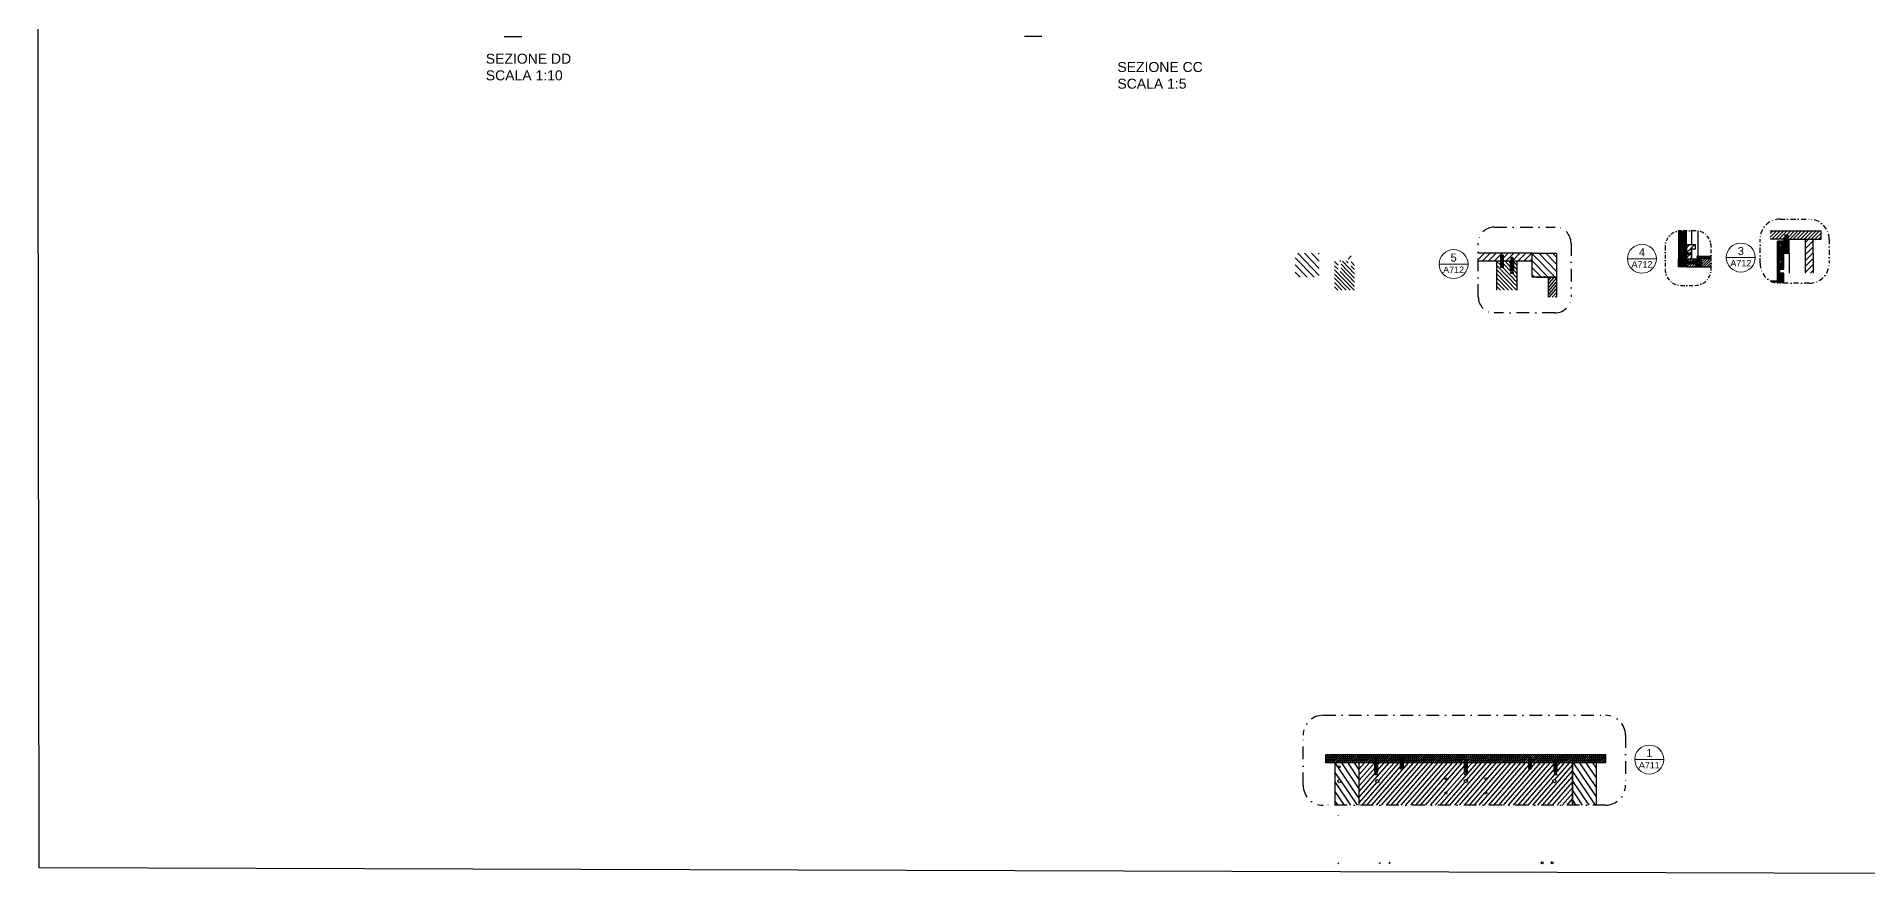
# Model space of a CAD drawing. Header units: millimetres. Extents: x -69 to 1786, y -423 to 409.
# Drawn here: x -68.6 to 388.9, y -423.1 to -213.8 of the extents above; entities that cross this region are included whole.
import ezdxf
from ezdxf.enums import TextEntityAlignment as Align

# ---------------------------------------------------------------- set-up
doc = ezdxf.new("R2010")
doc.units = ezdxf.units.MM
doc.header["$LTSCALE"] = 0.5
doc.linetypes.add('TRATTOPUNTO2', pattern=[12.7, 6.35, -3.175, 0, -3.175])
doc.layers.add('A-ANNO-SYMB', color=202, linetype='Continuous', lineweight=18)
for name, color, linetype in [('ALTRE LINEE', 70, 'Continuous'), ('CONTRONO SEZIONI', 26, 'Continuous'), ('G-ANNO-GEOMETRY', 7, 'Continuous'), ('linee sezionate', 5, 'Continuous'), ('SIMBOLI', 201, 'Continuous'), ('viti', 240, 'Continuous')]:
    doc.layers.add(name, color=color, linetype=linetype)
doc.styles.add('ARIAL', font='arial.ttf')
doc.styles.get("Standard").update_dxf_attribs({"font": 'arial.ttf'})

# ---------------------------------------------------------------- blocks, each defined once
blk = doc.blocks.new('DETAGLI')
at = {"layer": 'A-ANNO-SYMB', "linetype": 'Continuous'}
blk.add_line((486.7, 356.2), (504.8, 356.2), dxfattribs=at)
blk.add_circle((495.7, 356.2), 9.05, dxfattribs=at)
for tag, p in [('SEZIONE', (495.7, 354.7)), ('TAVOLA', (495.7, 362.8))]:
    blk.add_attdef(tag, text='', height=5, dxfattribs=at).set_placement(p, align=Align.TOP_CENTER)

msp = doc.modelspace()

# ---------------------------------------------------------------- hatches: boundary and pattern name
at = {"layer": 'ALTRE LINEE'}
h = msp.add_hatch(dxfattribs=at)
h.set_pattern_fill('ANSI31', color=256, scale=0.09, angle=103)
h.set_pattern_definition([(148, (-141.60276, -315.27913), (-0.15142443, -0.24232974), [])])
edge = h.paths.add_edge_path()
edge.add_line((343.65, -267.86), (343.57, -267.86))
edge.add_line((343.57, -267.86), (343.48, -267.77))
edge.add_line((343.48, -267.77), (343.48, -267.86))
edge.add_line((343.48, -267.86), (343.36, -267.86))
edge.add_line((343.36, -267.86), (343.26, -267.77))
edge.add_line((343.26, -267.77), (343.26, -267.86))
edge.add_line((343.26, -267.86), (343.14, -267.86))
edge.add_line((343.14, -267.86), (343.04, -267.77))
edge.add_line((343.04, -267.77), (343.04, -267.86))
edge.add_line((343.04, -267.86), (342.92, -267.86))
edge.add_line((342.92, -267.86), (342.82, -267.77))
edge.add_line((342.82, -267.77), (342.82, -267.86))
edge.add_line((342.82, -267.86), (342.7, -267.86))
edge.add_line((342.7, -267.86), (342.61, -267.77))
edge.add_line((342.61, -267.77), (342.61, -267.86))
edge.add_line((342.61, -267.86), (342.48, -267.86))
edge.add_line((342.48, -267.86), (342.39, -267.77))
edge.add_line((342.39, -267.77), (342.39, -267.86))
edge.add_line((342.39, -267.86), (342.23, -267.86))
edge.add_line((342.23, -267.86), (342.17, -267.86))
edge.add_arc((342.23, -267.97), 0.131, 116.7443, 136.0153)
edge.add_arc((342.19, -267.92), 0.06, 110.9226, 145.4613, ccw=False)
edge.add_arc((342.23, -267.97), 0.131, 120.3687, 154.2465)
edge.add_line((342.11, -267.92), (342.11, -268.1))
edge.add_arc((342.23, -268.04), 0.131, 205.7535, 223.9847)
edge.add_arc((342.19, -268.1), 0.06, 214.5387, 270)
edge.add_line((342.19, -268.16), (342.27, -268.16))
edge.add_line((342.27, -268.16), (342.34, -268.25))
edge.add_line((342.34, -268.25), (342.34, -268.16))
edge.add_line((342.34, -268.16), (342.47, -268.16))
edge.add_line((342.47, -268.16), (342.56, -268.25))
edge.add_line((342.56, -268.25), (342.56, -268.16))
edge.add_line((342.56, -268.16), (342.69, -268.16))
edge.add_line((342.69, -268.16), (342.78, -268.25))
edge.add_line((342.78, -268.25), (342.78, -268.16))
edge.add_line((342.78, -268.16), (342.9, -268.16))
edge.add_line((342.9, -268.16), (343, -268.25))
edge.add_line((343, -268.25), (343, -268.16))
edge.add_line((343, -268.16), (343.12, -268.16))
edge.add_line((343.12, -268.16), (343.22, -268.25))
edge.add_line((343.22, -268.25), (343.22, -268.16))
edge.add_line((343.22, -268.16), (343.34, -268.16))
edge.add_line((343.34, -268.16), (343.44, -268.25))
edge.add_line((343.44, -268.25), (343.44, -268.16))
edge.add_line((343.44, -268.16), (343.56, -268.16))
edge.add_line((343.56, -268.16), (343.65, -268.25))
edge.add_line((343.65, -268.25), (343.65, -269.93))
edge.add_line((343.65, -269.93), (343.59, -269.93))
edge.add_line((343.59, -269.93), (343.57, -270.01))
edge.add_line((343.57, -270.01), (343.47, -270.01))
edge.add_line((343.47, -270.01), (343.48, -269.98))
edge.add_line((343.48, -269.98), (343.48, -269.93))
edge.add_line((343.48, -269.93), (343.43, -269.93))
edge.add_line((343.43, -269.93), (343.41, -270.01))
edge.add_line((343.41, -270.01), (343.33, -270.01))
edge.add_line((343.33, -270.01), (343.34, -269.98))
edge.add_line((343.34, -269.98), (343.34, -269.93))
edge.add_line((343.34, -269.93), (343.29, -269.93))
edge.add_line((343.29, -269.93), (343.27, -270.01))
edge.add_line((343.27, -270.01), (343.19, -270.01))
edge.add_line((343.19, -270.01), (343.2, -269.98))
edge.add_line((343.2, -269.98), (343.2, -269.93))
edge.add_line((343.2, -269.93), (343.15, -269.93))
edge.add_line((343.15, -269.93), (343.13, -270.01))
edge.add_line((343.13, -270.01), (343.05, -270.01))
edge.add_line((343.05, -270.01), (343.06, -269.98))
edge.add_line((343.06, -269.98), (343.06, -269.93))
edge.add_line((343.06, -269.93), (343.01, -269.93))
edge.add_line((343.01, -269.93), (342.98, -270.01))
edge.add_line((342.98, -270.01), (342.81, -270.01))
edge.add_arc((343, -270.22), 0.285, 133.7004, 226.2996)
edge.add_line((342.81, -270.43), (342.87, -270.43))
edge.add_line((342.87, -270.43), (342.86, -270.46))
edge.add_line((342.86, -270.46), (342.86, -270.51))
edge.add_line((342.86, -270.51), (342.91, -270.51))
edge.add_line((342.91, -270.51), (342.93, -270.43))
edge.add_line((342.93, -270.43), (343.01, -270.43))
edge.add_line((343.01, -270.43), (343, -270.46))
edge.add_line((343, -270.46), (343, -270.51))
edge.add_line((343, -270.51), (343.05, -270.51))
edge.add_line((343.05, -270.51), (343.07, -270.43))
edge.add_line((343.07, -270.43), (343.15, -270.43))
edge.add_line((343.15, -270.43), (343.14, -270.46))
edge.add_line((343.14, -270.46), (343.14, -270.51))
edge.add_line((343.14, -270.51), (343.19, -270.51))
edge.add_line((343.19, -270.51), (343.22, -270.43))
edge.add_line((343.22, -270.43), (343.3, -270.43))
edge.add_line((343.3, -270.43), (343.29, -270.46))
edge.add_line((343.29, -270.46), (343.29, -270.51))
edge.add_line((343.29, -270.51), (343.34, -270.51))
edge.add_line((343.34, -270.51), (343.36, -270.43))
edge.add_line((343.36, -270.43), (343.46, -270.43))
edge.add_line((343.46, -270.43), (343.45, -270.46))
edge.add_line((343.45, -270.46), (343.45, -270.51))
edge.add_line((343.45, -270.51), (343.5, -270.51))
edge.add_line((343.5, -270.51), (343.52, -270.43))
edge.add_line((343.52, -270.43), (343.65, -270.43))
edge.add_line((343.65, -270.43), (343.65, -271.26))
edge.add_line((343.65, -271.26), (341.65, -271.26))
edge.add_line((341.65, -271.26), (341.65, -262.25))
edge.add_line((341.65, -262.25), (343.65, -262.25))
edge.add_line((343.65, -262.25), (343.65, -267.86))
h = msp.add_hatch(dxfattribs=at)
h.set_pattern_fill('ANSI31', color=256, scale=0.2, angle=180)
h.set_pattern_definition([(225, (960.5139, -173.5277), (0.4490128, -0.4490128), [])])
h.paths.add_polyline_path([(369.28, -262.38), (364.59, -262.38), (364.59, -264.38), (367.85, -264.38), (367.98, -264.38), (368.23, -264.38), (368.23, -263.45), (368.35, -263.3), (368.91, -263.3), (369.03, -263.45), (369.03, -264.38), (369.28, -264.38), (377.28, -264.38), (377.28, -262.38)])
h = msp.add_hatch(dxfattribs=at)
h.set_pattern_fill('ANSI31', color=256, scale=0.05, angle=180)
h.set_pattern_definition([(225, (960.51388, -173.5277), (0.1122532, -0.1122532), [])])
h.paths.add_polyline_path([(367.98, -266.88), (367.98, -264.38), (368.23, -264.38), (368.23, -266.17), (368.35, -266.32), (368.91, -266.32), (369.03, -266.17), (369.03, -264.38), (369.28, -264.38), (369.28, -267.88), (368.28, -267.88), (367.98, -267.88), (366.98, -267.88), (366.98, -266.88), (367.83, -266.88)])
h = msp.add_hatch(dxfattribs=at)
h.set_pattern_fill('ANSI31', color=256, scale=0.33)
h.set_pattern_definition([(45, (-65.1182, -235.4569), (-0.7408711, 0.7408711), [])])
h.paths.add_polyline_path([(375.28, -267.88), (375.28, -264.38), (373.28, -264.38), (373.28, -272.85), (375.28, -272.85)])
h = msp.add_hatch(dxfattribs=at)
h.set_pattern_fill('ANSI31', color=256, scale=0.39, angle=269)
h.set_pattern_definition([(314, (-210.3697, -217.236), (0.8907225, 0.8601607), [])])
h.paths.add_polyline_path([(251.89, -267.89), (245.89, -267.89), (245.89, -273.89), (251.89, -273.89)])
h.paths.add_polyline_path([(305.14, -267.89), (305.14, -273.89), (311.14, -273.89), (311.14, -267.89)])
h = msp.add_hatch(dxfattribs=at)
h.set_pattern_fill('ANSI31', color=256, scale=0.23, angle=269)
h.set_pattern_definition([(314, (-210.36974, -217.236), (0.5252979, 0.5072743), [])])
h.paths.add_polyline_path([(299.7, -269.95), (299.81, -269.95), (299.81, -272.1), (299.7, -272.1)])
h.paths.add_polyline_path([(300, -272.1), (299.81, -272.1), (299.81, -269.95), (300, -269.95)])
h.paths.add_polyline_path([(300.1, -272.1), (300, -272.1), (300, -269.95), (300.1, -269.95)])
h.paths.add_polyline_path([(300.3, -272.1), (300.1, -272.1), (300.1, -269.95), (300.3, -269.95)])
h.paths.add_polyline_path([(300.41, -272.1), (300.3, -272.1), (300.3, -269.95), (300.41, -269.95)])
h.paths.add_polyline_path([(300.24, -272.18), (300.24, -272.7), (299.87, -272.7), (299.87, -272.18)])
h.paths.add_polyline_path([(299.76, -272.93), (299.76, -272.7), (300.35, -272.7), (300.35, -272.93)])
h.paths.add_polyline_path([(255.73, -277.1), (260.73, -277.1), (260.73, -269.89), (259.88, -269.89), (259.88, -271.25), (259.76, -271.4), (259.48, -271.4), (259.2, -271.4), (259.08, -271.25), (259.08, -269.89), (257.37, -269.89), (257.37, -269.95), (257.33, -272.1), (257.37, -272.1), (257.37, -272.18), (257.16, -272.18), (257.16, -272.7), (257.28, -272.7), (257.28, -272.93), (256.69, -272.93), (256.69, -272.7), (256.8, -272.7), (256.8, -272.18), (256.59, -272.18), (256.59, -272.1), (256.63, -269.95), (256.59, -269.95), (255.73, -269.94)])
h.paths.add_polyline_path([(296.3, -277.1), (301.3, -277.1), (301.3, -269.89), (300.44, -269.89), (300.44, -269.95), (299.67, -269.95), (299.67, -269.89), (297.95, -269.89), (297.95, -271.25), (297.15, -271.25), (297.15, -269.89), (296.3, -269.89)])
h = msp.add_hatch(dxfattribs=at)
h.set_pattern_fill('ANSI31', color=256, scale=0.33)
h.set_pattern_definition([(45, (-210.3697, -217.236), (-0.7408711, 0.7408711), [])])
edge = h.paths.add_edge_path()
edge.add_line((297.15, -269.89), (297.15, -268.52))
edge.add_line((297.15, -268.52), (297.55, -268.52))
edge.add_line((297.55, -268.52), (297.55, -267.89))
edge.add_line((297.55, -267.89), (291.65, -267.89))
edge.add_line((291.65, -267.89), (291.65, -269.89))
edge.add_line((291.65, -269.89), (256.7, -269.89))
edge.add_line((256.7, -269.89), (256.7, -269.83))
edge.add_line((256.7, -269.83), (256.79, -269.81))
edge.add_line((256.79, -269.81), (256.79, -269.71))
edge.add_line((256.79, -269.71), (256.7, -269.73))
edge.add_line((256.7, -269.73), (256.7, -269.67))
edge.add_line((256.7, -269.67), (256.79, -269.65))
edge.add_line((256.79, -269.65), (256.79, -269.57))
edge.add_line((256.79, -269.57), (256.7, -269.59))
edge.add_line((256.7, -269.59), (256.7, -269.53))
edge.add_line((256.7, -269.53), (256.79, -269.5))
edge.add_line((256.79, -269.5), (256.79, -269.43))
edge.add_line((256.79, -269.43), (256.7, -269.45))
edge.add_line((256.7, -269.45), (256.7, -269.39))
edge.add_line((256.7, -269.39), (256.79, -269.36))
edge.add_line((256.79, -269.36), (256.79, -269.29))
edge.add_line((256.79, -269.29), (256.7, -269.31))
edge.add_line((256.7, -269.31), (256.7, -269.25))
edge.add_line((256.7, -269.25), (256.79, -269.22))
edge.add_line((256.79, -269.22), (256.79, -269.05))
edge.add_arc((256.99, -269.24), 0.285, 43.7004, 136.2996, ccw=False)
edge.add_line((257.2, -269.05), (257.2, -269.11))
edge.add_line((257.2, -269.11), (257.28, -269.09))
edge.add_line((257.28, -269.09), (257.28, -269.15))
edge.add_line((257.28, -269.15), (257.2, -269.17))
edge.add_line((257.2, -269.17), (257.2, -269.25))
edge.add_line((257.2, -269.25), (257.28, -269.23))
edge.add_line((257.28, -269.23), (257.28, -269.29))
edge.add_line((257.28, -269.29), (257.2, -269.31))
edge.add_line((257.2, -269.31), (257.2, -269.39))
edge.add_line((257.2, -269.39), (257.28, -269.37))
edge.add_line((257.28, -269.37), (257.28, -269.43))
edge.add_line((257.28, -269.43), (257.2, -269.45))
edge.add_line((257.2, -269.45), (257.2, -269.53))
edge.add_line((257.2, -269.53), (257.28, -269.51))
edge.add_line((257.28, -269.51), (257.28, -269.57))
edge.add_line((257.28, -269.57), (257.2, -269.6))
edge.add_line((257.2, -269.6), (257.2, -269.69))
edge.add_line((257.2, -269.69), (257.28, -269.67))
edge.add_line((257.28, -269.67), (257.28, -269.74))
edge.add_line((257.28, -269.74), (257.2, -269.76))
edge.add_line((257.2, -269.76), (257.2, -269.89))
edge.add_line((257.2, -269.89), (259.08, -269.89))
edge.add_line((259.08, -269.89), (259.08, -268.52))
edge.add_line((259.08, -268.52), (259.2, -268.37))
edge.add_line((259.2, -268.37), (259.76, -268.37))
edge.add_line((259.76, -268.37), (259.88, -268.52))
edge.add_line((259.88, -268.52), (259.88, -269.89))
edge.add_line((259.88, -269.89), (297.15, -269.89))
h.paths.add_polyline_path([(299.83, -269.89), (299.83, -269.76), (300.05, -269.82), (300.05, -267.89), (297.55, -267.89), (297.55, -268.52), (297.95, -268.52), (297.95, -269.89)])
h.paths.add_polyline_path([(300.05, -269.59), (300.33, -269.67), (300.33, -269.72), (300.28, -269.72), (300.25, -269.71), (300.25, -269.89), (305.14, -269.89), (305.14, -267.89), (300.05, -267.89)])
h = msp.add_hatch(dxfattribs=at)
h.set_pattern_fill('ANSI31', color=256, scale=0.28)
h.set_pattern_definition([(45, (-5.9936, -249.0562), (-0.628618, 0.628618), [])])
h.paths.add_polyline_path([(344.31, -268.16), (344.43, -268.16), (344.53, -268.25), (344.53, -268.16), (344.65, -268.16), (344.75, -268.25), (344.75, -268.16), (344.84, -268.16, 0.119668), (344.95, -268.33), (344.95, -269.26), (343.65, -269.26), (343.65, -268.25), (343.65, -268.25), (343.65, -268.16), (343.78, -268.16), (343.87, -268.25), (343.87, -268.16), (344, -268.16), (344.09, -268.25), (344.09, -268.16), (344.21, -268.16), (344.31, -268.25)])
h.paths.add_polyline_path([(343.65, -265.76), (345.95, -265.76), (345.95, -266.76), (344.95, -266.76), (344.95, -267.69, 0.119668), (344.84, -267.86), (344.67, -267.86), (344.57, -267.77), (344.57, -267.86), (344.45, -267.86), (344.35, -267.77), (344.35, -267.86), (344.23, -267.86), (344.13, -267.77), (344.13, -267.86), (344.01, -267.86), (343.92, -267.77), (343.92, -267.86), (343.79, -267.86), (343.65, -267.73)])
h = msp.add_hatch(dxfattribs=at)
h.set_pattern_fill('ANSI31', color=256, scale=0.14)
h.set_pattern_definition([(45, (-141.60276, -315.27913), (-0.31430896, 0.31430896), [])])
h.paths.add_polyline_path([(345.98, -271.14), (345.98, -271.26), (343.65, -271.26), (343.65, -270.6), (343.71, -270.6), (343.71, -270.56), (345.86, -270.56), (345.86, -270.6), (345.94, -270.6), (345.94, -270.39), (345.98, -270.39), (345.98, -270.66)], flags=17)
h.paths.add_polyline_path([(346.22, -271.14), (345.98, -271.14), (345.98, -270.66), (346.22, -270.66)], flags=17)
h.paths.add_polyline_path([(346.53, -271.06), (346.28, -271.06), (346.28, -270.66), (346.53, -270.66)], flags=17)
h.paths.add_polyline_path([(347.29, -271.06), (347.06, -271.06), (347.06, -270.66), (347.29, -270.66)], flags=17)
h.paths.add_polyline_path([(349.81, -269.26), (349.81, -271.26), (347.5, -271.26), (347.5, -271.14), (347.37, -271.14), (347.37, -270.75), (347.5, -270.75), (347.5, -270.6), (346.06, -270.6), (346.06, -270.39), (346.46, -270.39), (346.46, -270.5), (346.69, -270.5), (346.69, -270.28), (347.5, -270.28), (347.5, -270.21), (346.69, -270.21), (346.69, -269.91), (346.46, -269.91), (346.46, -270.03), (346.06, -270.03), (346.06, -269.84), (347.5, -269.84), (347.5, -269.72), (345.98, -269.72), (345.98, -270.03), (345.94, -270.03), (345.94, -269.82), (345.86, -269.82), (345.86, -269.86), (343.71, -269.86), (343.71, -269.82), (343.65, -269.82), (343.65, -269.26), (344.95, -269.26)])
h = msp.add_hatch(dxfattribs=at)
h.set_pattern_fill('ANSI31', color=256, scale=0.18, angle=185)
h.set_pattern_definition([(230, (-210.36974, -217.236), (0.4377944, -0.3673531), [])])
h.paths.add_polyline_path([(309.14, -273.89), (311.14, -273.89), (311.14, -278.89), (309.14, -278.89)])
h = msp.add_hatch(dxfattribs=at)
h.set_pattern_fill('ANSI31', color=256, scale=0.12, angle=184)
h.set_pattern_definition([(229, (-27.58225, -182.3809), (0.28754435, -0.2499585), [])])
h.paths.add_polyline_path([(288.31, -394.33), (288.31, -394.39), (288.23, -394.37), (288.23, -394.43), (288.31, -394.46), (288.31, -394.53), (288.23, -394.51), (288.23, -394.58), (288.31, -394.6), (288.31, -394.68), (288.23, -394.65), (288.23, -394.72), (288.31, -394.74), (288.31, -394.82), (288.23, -394.8), (288.23, -394.86), (288.31, -394.88), (288.31, -394.98), (288.23, -394.96), (288.23, -395.02), (288.31, -395.04), (288.31, -395.18), (288.15, -395.18), (272.92, -395.18), (272.92, -393.82), (272.8, -393.67), (272.24, -393.67), (272.12, -393.82), (272.12, -395.18), (266.39, -395.18), (266.39, -395.12), (266.31, -395.09), (266.31, -395), (266.39, -395.02), (266.39, -394.96), (266.31, -394.93), (266.31, -394.85), (266.39, -394.88), (266.39, -394.81), (266.31, -394.79), (266.31, -394.71), (266.39, -394.73), (266.39, -394.67), (266.31, -394.65), (266.31, -394.57), (266.39, -394.59), (266.39, -394.53), (266.31, -394.51), (266.31, -394.33, 0.427564), (265.89, -394.33), (265.89, -394.39), (265.81, -394.37), (265.81, -394.43), (265.89, -394.46), (265.89, -394.53), (265.81, -394.51), (265.81, -394.58), (265.89, -394.6), (265.89, -394.68), (265.81, -394.65), (265.81, -394.72), (265.89, -394.74), (265.89, -394.82), (265.81, -394.8), (265.81, -394.86), (265.89, -394.88), (265.89, -394.98), (265.81, -394.96), (265.81, -395.02), (265.89, -395.04), (265.89, -395.18), (265.73, -395.18), (253.53, -395.18), (253.53, -393.12), (323.53, -393.12), (323.53, -395.18), (311.23, -395.18), (311.23, -395.12), (311.15, -395.09), (311.15, -395), (311.23, -395.02), (311.23, -394.96), (311.15, -394.93), (311.15, -394.85), (311.23, -394.88), (311.23, -394.81), (311.15, -394.79), (311.15, -394.71), (311.23, -394.73), (311.23, -394.67), (311.15, -394.65), (311.15, -394.57), (311.23, -394.59), (311.23, -394.53), (311.15, -394.51), (311.15, -394.33, 0.427564), (310.73, -394.33), (310.73, -394.39), (310.65, -394.37), (310.65, -394.43), (310.73, -394.46), (310.73, -394.53), (310.65, -394.51), (310.65, -394.58), (310.73, -394.6), (310.73, -394.68), (310.65, -394.65), (310.65, -394.72), (310.73, -394.74), (310.73, -394.82), (310.65, -394.8), (310.65, -394.86), (310.73, -394.88), (310.73, -394.98), (310.65, -394.96), (310.65, -395.02), (310.73, -395.04), (310.73, -395.18), (310.57, -395.18), (304.95, -395.18), (304.95, -393.82), (304.83, -393.67), (304.26, -393.67), (304.15, -393.82), (304.15, -395.18), (288.81, -395.18), (288.81, -395.12), (288.73, -395.09), (288.73, -395), (288.81, -395.02), (288.81, -394.96), (288.73, -394.93), (288.73, -394.85), (288.81, -394.88), (288.81, -394.81), (288.73, -394.79), (288.73, -394.71), (288.81, -394.73), (288.81, -394.67), (288.73, -394.65), (288.73, -394.57), (288.81, -394.59), (288.81, -394.53), (288.73, -394.51), (288.73, -394.33, 0.427564)])
h = msp.add_hatch(dxfattribs=at)
h.set_pattern_fill('ANSI31', color=256, scale=0.42, angle=79)
h.set_pattern_definition([(124, (-27.5823, -182.3809), (-1.1055216, -0.7456837), [])])
h.paths.add_polyline_path([(257.3, -416.58, 1), (256.5, -416.58, 1)], flags=16)
h.paths.add_polyline_path([(256.66, -420.18, 1), (257.14, -420.18, 1)], flags=16)
h.paths.add_polyline_path([(257.14, -408.18, 1), (256.66, -408.18, 1)], flags=16)
h.paths.add_polyline_path([(257.3, -399.77, 1), (256.5, -399.77, 1)], flags=16)
h.paths.add_polyline_path([(257.14, -396.18, 1), (256.66, -396.18, 1)], flags=16)
h.paths.add_polyline_path([(315.16, -405.76), (321.16, -405.76), (321.16, -395.18), (315.16, -395.18)])
h.paths.add_polyline_path([(255.9, -405.76), (261.9, -405.76), (261.9, -395.18), (255.9, -395.18)])
h = msp.add_hatch(dxfattribs=at)
h.set_pattern_fill('ANSI31', color=256, scale=0.29, angle=184)
h.set_pattern_definition([(229, (-27.58225, -182.3809), (0.6948988, -0.6040664), [])])
h.paths.add_polyline_path([(283.77, -402.72, 1), (283.29, -402.72, 1)], flags=16)
h.paths.add_polyline_path([(283.77, -399.21, 1), (283.29, -399.21, 1)], flags=16)
h.paths.add_polyline_path([(288.93, -399.77, 1), (288.13, -399.77, 1)], flags=16)
h.paths.add_polyline_path([(293.77, -402.72, 1), (293.29, -402.72, 1)], flags=16)
h.paths.add_polyline_path([(293.77, -399.21, 1), (293.29, -399.21, 1)], flags=16)
h.paths.add_polyline_path([(269.25, -420.18, 1), (269.74, -420.18, 1)], flags=16)
h.paths.add_polyline_path([(266.83, -399.77, 1), (266.03, -399.77, 1)], flags=16)
h.paths.add_polyline_path([(266.75, -420.18, 1), (267.24, -420.18, 1)], flags=16)
h.paths.add_polyline_path([(307.33, -420.18, 1), (307.81, -420.18, 1)], flags=16)
h.paths.add_polyline_path([(311.04, -399.77, 1), (310.24, -399.77, 1)], flags=16)
h.paths.add_polyline_path([(309.83, -420.18, 1), (310.31, -420.18, 1)], flags=16)
h.paths.add_polyline_path([(261.9, -405.76), (315.16, -405.76), (315.16, -395.22), (311.34, -395.23), (311.3, -395.23), (311.3, -397.38), (311.34, -397.38), (311.34, -397.47), (311.13, -397.47), (311.13, -397.99), (311.25, -397.99), (311.25, -398.21), (310.66, -398.21), (310.66, -397.99), (310.77, -397.99), (310.77, -397.47), (310.57, -397.47), (310.57, -397.38), (310.6, -397.38), (310.6, -395.23), (310.57, -395.23), (310.57, -395.18), (304.95, -395.18), (304.95, -396.55), (304.83, -396.7), (304.26, -396.7), (304.15, -396.55), (304.15, -395.21), (288.92, -395.23), (288.88, -395.23), (288.88, -397.38), (288.92, -397.38), (288.92, -397.47), (288.71, -397.47), (288.71, -397.99), (288.83, -397.99), (288.83, -398.21), (288.24, -398.21), (288.24, -397.99), (288.35, -397.99), (288.35, -397.47), (288.15, -397.47), (288.15, -397.38), (288.18, -397.38), (288.18, -395.23), (288.15, -395.23), (288.15, -395.18), (272.92, -395.18), (272.92, -396.55), (272.8, -396.7), (272.24, -396.7), (272.12, -396.55), (272.12, -395.23), (266.5, -395.23), (266.46, -395.23), (266.46, -397.38), (266.5, -397.38), (266.5, -397.47), (266.29, -397.47), (266.29, -397.99), (266.41, -397.99), (266.41, -398.21), (265.82, -398.21), (265.82, -397.99), (265.93, -397.99), (265.93, -397.47), (265.73, -397.47), (265.73, -397.38), (265.76, -397.38), (265.76, -395.23), (265.73, -395.23), (265.73, -395.18), (261.9, -395.18)])

# ---------------------------------------------------------------- linework, layer by layer
for p, q in [((48.2, -213.76), (52.6, -213.76)), ((182.6, -213.76), (178.2, -213.76)), ((346.56, -268.71), (346.56, -262.32)), ((366.37, -274.83), (366.37, -264.88)), ((349.81, -268.71), (346.26, -268.71)), ((346.26, -268.71), (346.26, -268.96)), ((346.26, -268.96), (349.81, -268.96)), ((346.56, -268.96), (346.56, -269.26)), ((367.28, -266.88), (367.83, -266.88)), ((367.28, -267.88), (367.98, -267.88)), ((367.77, -266.88), (367.81, -266.88)), ((367.83, -266.88), (367.98, -266.88)), ((306.11, -273.89), (311.14, -273.89)), ((366.37, -274.83), (364.73, -274.83)), ((366.37, -275.08), (365.28, -275.08)), ((366.37, -274.83), (366.62, -274.83)), ((366.62, -275.08), (366.37, -275.08)), ((366.62, -274.83), (366.62, -275.08))]:
    msp.add_line(p, q, dxfattribs=at)
at = {"layer": 'ALTRE LINEE', "linetype": 'Continuous', "lineweight": -3}
for p, q in [((366.37, -264.9), (366.4, -264.88)), ((366.37, -265.28), (366.77, -264.88)), ((366.37, -265.65), (367.14, -264.88)), ((366.37, -266.02), (367.52, -264.88)), ((367.19, -265.58), (367.89, -264.88)), ((367.43, -265.71), (367.98, -265.16)), ((366.37, -267.14), (367.98, -265.53)), ((366.37, -266.39), (366.88, -265.89)), ((366.37, -266.77), (367.01, -266.13)), ((366.37, -267.51), (366.98, -266.9)), ((366.37, -267.88), (366.98, -267.27)), ((366.37, -268.26), (366.98, -267.65)), ((366.37, -268.63), (367.13, -267.88)), ((366.37, -269), (367.5, -267.88)), ((366.37, -269.37), (367.87, -267.88)), ((366.37, -269.75), (367.98, -268.14)), ((366.37, -270.12), (367.98, -268.51)), ((366.37, -271.24), (367.98, -269.63)), ((367.01, -266.88), (367.98, -265.9)), ((367.26, -269.6), (367.98, -268.88)), ((367.38, -266.88), (367.98, -266.27)), ((367.45, -269.79), (367.98, -269.26)), ((367.75, -266.88), (367.98, -266.65)), ((366.37, -270.49), (366.9, -269.96)), ((366.37, -271.61), (367.98, -270)), ((366.37, -270.87), (367.09, -270.15)), ((366.37, -271.98), (367.98, -270.37)), ((366.37, -272.36), (367.98, -270.75)), ((366.37, -272.73), (366.98, -272.12)), ((366.37, -273.1), (366.98, -272.49)), ((366.37, -273.47), (366.98, -272.87)), ((366.37, -273.85), (367.34, -272.88)), ((366.37, -274.22), (367.72, -272.88)), ((366.37, -274.59), (367.98, -272.98)), ((366.37, -275.34), (367.98, -273.73)), ((366.51, -274.83), (367.98, -273.36)), ((366.71, -275.38), (367.98, -274.1)), ((367.08, -275.38), (367.98, -274.47)), ((367.23, -271.88), (367.98, -271.12)), ((367.6, -271.88), (367.98, -271.49)), ((367.97, -271.88), (367.98, -271.87)), ((367.45, -275.38), (367.98, -274.85)), ((367.82, -275.38), (367.98, -275.22))]:
    msp.add_line(p, q, dxfattribs=at)
at = {"layer": 'ALTRE LINEE'}
msp.add_lwpolyline([(344.95, -262.25), (344.95, -265.76)], dxfattribs=at)
for centre in [(307.57, -420.18), (310.07, -420.18)]:
    msp.add_circle(centre, 0.24, dxfattribs=at)
at = {"layer": 'CONTRONO SEZIONI', "linetype": 'TRATTOPUNTO2', "ltscale": 0.4}
for points in [[(367.04, -259.37), (374.33, -259.37)], [(362.04, -270.39), (362.04, -264.37)], [(379.33, -264.37), (379.33, -270.39)], [(374.33, -275.39), (367.04, -275.39)]]:
    msp.add_lwpolyline(points, dxfattribs=at)
at = {"layer": 'CONTRONO SEZIONI', "linetype": 'TRATTOPUNTO2', "lineweight": -3}
for points in [[(291.63, -278.79), (291.63, -265.34)], [(295.63, -261.34), (310.81, -261.34)], [(314.81, -265.34), (314.81, -278.79)], [(310.81, -282.79), (295.63, -282.79)], [(252.86, -383.3), (323.41, -383.3)], [(247.86, -400.76), (247.86, -388.3)], [(328.41, -388.3), (328.41, -400.76)], [(323.41, -405.76), (252.86, -405.76)]]:
    msp.add_lwpolyline(points, dxfattribs=at)
at = {"layer": 'CONTRONO SEZIONI', "linetype": 'TRATTOPUNTO2', "ltscale": 0.3}
for points in [[(345.81, -262.25), (342.33, -262.25)], [(338.33, -266.25), (338.33, -271.9)], [(349.81, -271.9), (349.81, -266.25)], [(342.33, -275.9), (345.81, -275.9)]]:
    msp.add_lwpolyline(points, dxfattribs=at)
at = {"layer": 'CONTRONO SEZIONI', "linetype": 'TRATTOPUNTO2', "ltscale": 0.4}
for centre, start, end in [((367.04, -264.37), 90, 180), ((374.33, -264.37), 0, 90), ((367.04, -270.39), 180, 270), ((374.33, -270.39), 270, 0)]:
    msp.add_arc(centre, 5, start, end, dxfattribs=at)
at = {"layer": 'CONTRONO SEZIONI', "linetype": 'TRATTOPUNTO2', "lineweight": -3}
for centre, radius, start, end in [((295.63, -265.34), 4, 90, 180), ((310.81, -265.34), 4, 0, 90), ((295.63, -278.79), 4, 180, 270), ((310.81, -278.79), 4, 270, 0), ((252.86, -388.3), 5, 90, 180), ((323.41, -388.3), 5, 0, 90), ((252.86, -400.76), 5, 180, 270), ((323.41, -400.76), 5, 270, 0)]:
    msp.add_arc(centre, radius, start, end, dxfattribs=at)
at = {"layer": 'CONTRONO SEZIONI', "linetype": 'TRATTOPUNTO2', "ltscale": 0.3}
for centre, start, end in [((342.33, -266.25), 88.3001, 180), ((345.81, -266.25), 0, 90), ((342.33, -271.9), 180, 270), ((345.81, -271.9), 270, 0)]:
    msp.add_arc(centre, 4, start, end, dxfattribs=at)
at = {"layer": 'G-ANNO-GEOMETRY'}
msp.add_line((344.95, -266.76), (344.95, -269.26), dxfattribs=at)
msp.add_lwpolyline([(-68.62, 69.61), (473.33, 68), (473.96, -423.05), (-67.99, -421.44)], close=True, dxfattribs=at)
at = {"layer": 'linee sezionate'}
for p, q in [((341.65, -262.31), (341.65, -269.26)), ((343.65, -265.76), (343.65, -262.25)), ((369.28, -262.38), (364.59, -262.38)), ((367.85, -264.38), (364.59, -264.38)), ((367.98, -264.88), (366.37, -264.88)), ((366.37, -264.88), (366.37, -274.83)), ((367.98, -264.38), (367.85, -264.38)), ((367.98, -264.38), (367.98, -266.88)), ((369.03, -264.38), (367.98, -264.38)), ((367.98, -266.88), (367.98, -264.88)), ((369.28, -264.38), (369.03, -264.38)), ((376.62, -262.38), (369.28, -262.38)), ((369.28, -267.88), (369.28, -264.38)), ((369.28, -264.38), (376.62, -264.38)), ((373.28, -264.38), (373.28, -272.85)), ((375.28, -267.88), (375.28, -264.38)), ((375.28, -264.38), (377.28, -264.38)), ((377.28, -262.38), (376.62, -262.38)), ((377.28, -264.38), (377.28, -262.38)), ((305.14, -267.89), (291.63, -267.89)), ((297.15, -269.89), (291.63, -269.89)), ((296.3, -277.1), (296.3, -269.89)), ((305.14, -269.89), (297.15, -269.89)), ((301.3, -269.89), (301.3, -277.1)), ((341.65, -271.26), (341.65, -269.26)), ((343.65, -265.76), (343.65, -267.86)), ((345.95, -265.76), (343.65, -265.76)), ((343.65, -267.86), (343.65, -271.26)), ((343.65, -269.26), (344.95, -269.26)), ((344.95, -269.26), (344.95, -266.76)), ((344.95, -266.76), (345.95, -266.76)), ((344.95, -269.26), (346.56, -269.26)), ((345.95, -266.76), (345.95, -265.76)), ((349.81, -269.26), (346.56, -269.26)), ((366.98, -267.88), (366.98, -266.88)), ((366.98, -266.88), (367.98, -266.88)), ((367.98, -267.88), (366.98, -267.88)), ((367.98, -267.88), (368.28, -267.88)), ((367.98, -271.88), (367.98, -267.88)), ((368.28, -267.88), (369.28, -267.88)), ((369.28, -267.88), (369.28, -272.85)), ((375.28, -267.88), (375.28, -272.85)), ((309.14, -278.89), (309.14, -273.89)), ((311.14, -273.89), (311.14, -278.89)), ((343.65, -271.26), (341.65, -271.26)), ((343.65, -271.26), (349.81, -271.26)), ((366.98, -272.88), (366.98, -271.88)), ((366.98, -271.88), (367.98, -271.88)), ((367.98, -272.88), (366.98, -272.88)), ((367.98, -275.38), (367.98, -272.88)), ((366.37, -275.08), (366.37, -275.38)), ((253.53, -393.12), (323.53, -393.12)), ((253.53, -395.18), (253.53, -393.12)), ((323.53, -395.18), (323.53, -393.12)), ((272.12, -395.18), (253.53, -395.18)), ((255.9, -405.76), (255.9, -395.17)), ((261.9, -405.76), (261.9, -395.18)), ((304.15, -395.18), (272.92, -395.18)), ((323.53, -395.18), (304.95, -395.18)), ((315.16, -395.18), (315.16, -405.76)), ((315.16, -405.76), (315.16, -395.18)), ((321.16, -405.76), (321.16, -395.17))]:
    msp.add_line(p, q, dxfattribs=at)
msp.add_lwpolyline([(305.14, -273.89), (305.14, -267.89), (311.14, -267.89), (311.14, -273.89), (305.14, -273.89)], dxfattribs=at)
at = {"layer": 'viti'}
for p, q in [((368.23, -263.45), (368.35, -263.3)), ((369.03, -263.45), (368.23, -263.45)), ((368.23, -263.45), (368.23, -266.17)), ((368.35, -263.3), (368.91, -263.3)), ((368.35, -266.07), (368.35, -263.54)), ((368.49, -266.07), (368.49, -263.54)), ((368.63, -266.07), (368.63, -263.54)), ((368.77, -266.07), (368.77, -263.54)), ((368.91, -263.3), (369.03, -263.45)), ((368.91, -266.07), (368.91, -263.53)), ((369.03, -266.17), (369.03, -263.45)), ((297.27, -268.37), (297.15, -268.52)), ((297.15, -268.52), (297.95, -268.52)), ((297.15, -268.52), (297.15, -271.25)), ((297.84, -268.37), (297.27, -268.37)), ((297.27, -268.63), (297.27, -271.17)), ((297.41, -268.63), (297.41, -271.16)), ((297.55, -268.63), (297.55, -271.16)), ((297.7, -268.63), (297.7, -271.16)), ((297.95, -268.52), (297.84, -268.37)), ((297.84, -268.63), (297.84, -271.16)), ((297.95, -271.25), (297.95, -268.52)), ((299.75, -269.1), (299.75, -269.15)), ((299.75, -269.1), (299.8, -269.1)), ((299.75, -269.15), (300.28, -269.3)), ((299.75, -269.24), (299.75, -269.29)), ((299.75, -269.24), (299.8, -269.24)), ((299.75, -269.29), (300.28, -269.44)), ((299.75, -269.38), (299.75, -269.43)), ((299.75, -269.38), (299.8, -269.38)), ((299.75, -269.43), (300.28, -269.58)), ((299.75, -269.52), (299.75, -269.57)), ((299.75, -269.52), (299.8, -269.52)), ((299.75, -269.57), (300.28, -269.72)), ((299.75, -269.69), (299.75, -269.74)), ((299.75, -269.69), (299.8, -269.69)), ((299.75, -269.74), (300.28, -269.88)), ((300.33, -269.25), (299.8, -269.1)), ((300.33, -269.39), (299.8, -269.24)), ((300.33, -269.53), (299.8, -269.38)), ((300.33, -269.67), (299.8, -269.52)), ((300.33, -269.83), (299.8, -269.69)), ((299.83, -269.11), (299.83, -269.05)), ((299.83, -269.25), (299.83, -269.17)), ((299.83, -269.39), (299.83, -269.31)), ((299.83, -269.53), (299.83, -269.45)), ((299.83, -269.69), (299.83, -269.6)), ((299.83, -269.89), (299.83, -269.76)), ((300.25, -269.05), (300.25, -269.22)), ((300.25, -269.29), (300.25, -269.36)), ((300.25, -269.43), (300.25, -269.5)), ((300.25, -269.57), (300.25, -269.65)), ((300.25, -269.71), (300.25, -269.81)), ((300.25, -269.87), (300.25, -269.89)), ((300.28, -269.3), (300.33, -269.3)), ((300.28, -269.44), (300.33, -269.44)), ((300.28, -269.58), (300.33, -269.58)), ((300.28, -269.72), (300.33, -269.72)), ((300.28, -269.88), (300.33, -269.88)), ((300.33, -269.3), (300.33, -269.25)), ((300.33, -269.44), (300.33, -269.39)), ((300.33, -269.58), (300.33, -269.53)), ((300.33, -269.72), (300.33, -269.67)), ((300.33, -269.88), (300.33, -269.83)), ((342.11, -268.1), (342.11, -267.92)), ((342.19, -267.86), (342.23, -267.86)), ((342.23, -268.16), (342.19, -268.16)), ((342.39, -267.86), (342.23, -267.86)), ((342.34, -268.16), (342.23, -268.16)), ((342.47, -268.16), (342.34, -268.16)), ((344.45, -267.86), (342.39, -267.86)), ((342.69, -268.16), (342.56, -268.16)), ((342.9, -268.16), (342.78, -268.16)), ((343.12, -268.16), (343, -268.16)), ((343.34, -268.16), (343.22, -268.16)), ((343.56, -268.16), (343.44, -268.16)), ((343.78, -268.16), (343.65, -268.16)), ((344, -268.16), (343.87, -268.16)), ((344.21, -268.16), (344.09, -268.16)), ((344.43, -268.16), (344.31, -268.16)), ((344.57, -267.86), (344.45, -267.86)), ((344.65, -268.16), (344.53, -268.16)), ((344.84, -267.86), (344.67, -267.86)), ((344.84, -268.16), (344.75, -268.16)), ((345.94, -269.82), (345.86, -269.82)), ((345.86, -269.82), (345.86, -270.6)), ((345.94, -270.6), (345.94, -269.82)), ((347.5, -269.72), (345.98, -269.72)), ((345.98, -269.72), (345.98, -270.07)), ((346.06, -270.21), (346.06, -269.84)), ((346.06, -269.84), (347.5, -269.84)), ((347.5, -269.84), (347.5, -269.72)), ((368.23, -266.17), (368.35, -266.32)), ((369.03, -266.17), (368.23, -266.17)), ((368.35, -266.32), (368.91, -266.32)), ((368.91, -266.32), (369.03, -266.17)), ((297.15, -271.25), (297.95, -271.25)), ((297.27, -271.4), (297.15, -271.25)), ((297.84, -271.4), (297.27, -271.4)), ((297.55, -271.4), (297.3, -271.4)), ((297.95, -271.25), (297.84, -271.4)), ((300.44, -272.1), (299.67, -272.1)), ((299.67, -272.1), (299.67, -272.18)), ((299.67, -272.18), (300.44, -272.18)), ((300.44, -272.18), (300.44, -272.1)), ((342.81, -270.01), (343.65, -270.01)), ((343.65, -270.43), (342.81, -270.43)), ((343.01, -269.93), (342.86, -270.46)), ((342.86, -270.51), (342.86, -270.46)), ((342.86, -270.51), (342.91, -270.51)), ((342.91, -270.51), (343.06, -269.98)), ((343.15, -269.93), (343, -270.46)), ((343, -270.51), (343, -270.46)), ((343, -270.51), (343.05, -270.51)), ((343.06, -269.93), (343.01, -269.93)), ((343.05, -270.51), (343.2, -269.98)), ((343.06, -269.98), (343.06, -269.93)), ((343.29, -269.93), (343.14, -270.46)), ((343.14, -270.51), (343.14, -270.46)), ((343.14, -270.51), (343.19, -270.51)), ((343.2, -269.93), (343.15, -269.93)), ((343.19, -270.51), (343.34, -269.98)), ((343.2, -269.98), (343.2, -269.93)), ((343.43, -269.93), (343.29, -270.46)), ((343.34, -269.93), (343.29, -269.93)), ((343.29, -270.51), (343.29, -270.46)), ((343.29, -270.51), (343.34, -270.51)), ((343.34, -269.98), (343.34, -269.93)), ((343.34, -270.51), (343.48, -269.98)), ((343.48, -269.93), (343.43, -269.93)), ((343.59, -269.93), (343.45, -270.46)), ((343.45, -270.51), (343.45, -270.46)), ((343.45, -270.51), (343.5, -270.51)), ((343.48, -269.98), (343.48, -269.93)), ((343.5, -270.51), (343.64, -269.98)), ((343.64, -269.93), (343.59, -269.93)), ((343.64, -269.98), (343.64, -269.93)), ((345.86, -270.6), (345.94, -270.6)), ((345.98, -270.07), (345.98, -270.66)), ((345.98, -270.66), (346.22, -270.66)), ((345.98, -271.26), (345.98, -271.14)), ((345.98, -271.14), (347.5, -271.14)), ((346.06, -270.21), (347.5, -270.21)), ((346.06, -270.6), (346.06, -270.28)), ((346.06, -270.28), (347.5, -270.28)), ((347.5, -270.6), (346.06, -270.6)), ((346.22, -270.66), (346.22, -271.14)), ((346.28, -270.66), (347.29, -270.66)), ((346.28, -270.66), (346.28, -271.06)), ((347.29, -271.06), (346.28, -271.06)), ((346.53, -271.06), (346.53, -270.66)), ((347.06, -271.06), (347.06, -270.66)), ((347.29, -270.66), (347.29, -271.06)), ((347.37, -271.14), (347.37, -270.75)), ((347.37, -270.75), (347.5, -270.75)), ((347.5, -270.28), (347.5, -270.21)), ((347.5, -270.75), (347.5, -270.6)), ((347.5, -271.14), (347.5, -271.26)), ((266.5, -397.38), (265.73, -397.38)), ((265.73, -397.38), (265.73, -397.47)), ((265.73, -397.47), (266.5, -397.47)), ((265.81, -394.38), (265.81, -394.43)), ((265.81, -394.38), (265.86, -394.38)), ((265.81, -394.43), (266.34, -394.58)), ((265.81, -394.53), (265.81, -394.58)), ((265.81, -394.53), (265.86, -394.53)), ((265.81, -394.58), (266.34, -394.72)), ((265.81, -394.67), (265.81, -394.72)), ((265.81, -394.67), (265.86, -394.67)), ((265.81, -394.72), (266.34, -394.86)), ((265.81, -394.81), (265.81, -394.86)), ((265.81, -394.81), (265.86, -394.81)), ((265.81, -394.86), (266.34, -395.01)), ((265.81, -394.97), (265.81, -395.02)), ((265.81, -394.97), (265.86, -394.97)), ((265.81, -395.02), (266.34, -395.17)), ((266.39, -394.53), (265.86, -394.38)), ((266.39, -394.67), (265.86, -394.53)), ((266.39, -394.81), (265.86, -394.67)), ((266.39, -394.96), (265.86, -394.81)), ((266.39, -395.12), (265.86, -394.97)), ((265.89, -395.18), (265.89, -394.33)), ((266.31, -394.33), (266.31, -395.18)), ((266.34, -394.58), (266.39, -394.58)), ((266.34, -394.72), (266.39, -394.72)), ((266.34, -394.86), (266.39, -394.86)), ((266.34, -395.01), (266.39, -395.01)), ((266.34, -395.17), (266.39, -395.17)), ((266.39, -394.58), (266.39, -394.53)), ((266.39, -394.72), (266.39, -394.67)), ((266.39, -394.86), (266.39, -394.81)), ((266.39, -395.01), (266.39, -394.96)), ((266.39, -395.17), (266.39, -395.12)), ((266.5, -397.47), (266.5, -397.38)), ((272.12, -393.82), (272.24, -393.67)), ((272.92, -393.82), (272.12, -393.82)), ((272.12, -393.82), (272.12, -396.55)), ((272.12, -396.55), (272.24, -396.7)), ((272.92, -396.55), (272.12, -396.55)), ((272.24, -393.67), (272.8, -393.67)), ((272.24, -396.45), (272.24, -393.91)), ((272.24, -396.7), (272.8, -396.7)), ((272.38, -396.45), (272.38, -393.91)), ((272.52, -393.67), (272.77, -393.67)), ((272.52, -396.45), (272.52, -393.91)), ((272.66, -396.45), (272.66, -393.91)), ((272.8, -393.67), (272.92, -393.82)), ((272.8, -396.45), (272.8, -393.9)), ((272.8, -396.7), (272.92, -396.55)), ((272.92, -396.55), (272.92, -393.82)), ((288.92, -397.38), (288.15, -397.38)), ((288.15, -397.38), (288.15, -397.47)), ((288.15, -397.47), (288.92, -397.47)), ((288.23, -394.38), (288.23, -394.43)), ((288.23, -394.38), (288.28, -394.38)), ((288.23, -394.43), (288.76, -394.58)), ((288.23, -394.53), (288.23, -394.58)), ((288.23, -394.53), (288.28, -394.53)), ((288.23, -394.58), (288.76, -394.72)), ((288.23, -394.67), (288.23, -394.72)), ((288.23, -394.67), (288.28, -394.67)), ((288.23, -394.72), (288.76, -394.86)), ((288.23, -394.81), (288.23, -394.86)), ((288.23, -394.81), (288.28, -394.81)), ((288.23, -394.86), (288.76, -395.01)), ((288.23, -394.97), (288.23, -395.02)), ((288.23, -394.97), (288.28, -394.97)), ((288.23, -395.02), (288.76, -395.17)), ((288.81, -394.53), (288.28, -394.38)), ((288.81, -394.67), (288.28, -394.53)), ((288.81, -394.81), (288.28, -394.67)), ((288.81, -394.96), (288.28, -394.81)), ((288.81, -395.12), (288.28, -394.97)), ((288.31, -395.18), (288.31, -394.33)), ((288.73, -394.33), (288.73, -395.18)), ((288.76, -394.58), (288.81, -394.58)), ((288.76, -394.72), (288.81, -394.72)), ((288.76, -394.86), (288.81, -394.86)), ((288.76, -395.01), (288.81, -395.01)), ((288.76, -395.17), (288.81, -395.17)), ((288.81, -394.58), (288.81, -394.53)), ((288.81, -394.72), (288.81, -394.67)), ((288.81, -394.86), (288.81, -394.81)), ((288.81, -395.01), (288.81, -394.96)), ((288.81, -395.17), (288.81, -395.12)), ((288.92, -397.47), (288.92, -397.38)), ((304.15, -393.82), (304.26, -393.67)), ((304.95, -393.82), (304.15, -393.82)), ((304.15, -393.82), (304.15, -396.55)), ((304.15, -396.55), (304.26, -396.7)), ((304.95, -396.55), (304.15, -396.55)), ((304.26, -393.67), (304.83, -393.67)), ((304.26, -396.45), (304.26, -393.91)), ((304.26, -396.7), (304.83, -396.7)), ((304.41, -396.45), (304.41, -393.91)), ((304.55, -393.67), (304.8, -393.67)), ((304.55, -396.45), (304.55, -393.91)), ((304.69, -396.45), (304.69, -393.91)), ((304.83, -393.67), (304.95, -393.82)), ((304.83, -396.45), (304.83, -393.9)), ((304.83, -396.7), (304.95, -396.55)), ((304.95, -396.55), (304.95, -393.82)), ((311.34, -397.38), (310.57, -397.38)), ((310.57, -397.38), (310.57, -397.47)), ((310.57, -397.47), (311.34, -397.47)), ((310.65, -394.38), (310.65, -394.43)), ((310.65, -394.38), (310.7, -394.38)), ((310.65, -394.43), (311.18, -394.58)), ((310.65, -394.53), (310.65, -394.58)), ((310.65, -394.53), (310.7, -394.53)), ((310.65, -394.58), (311.18, -394.72)), ((310.65, -394.67), (310.65, -394.72)), ((310.65, -394.67), (310.7, -394.67)), ((310.65, -394.72), (311.18, -394.86)), ((310.65, -394.81), (310.65, -394.86)), ((310.65, -394.81), (310.7, -394.81)), ((310.65, -394.86), (311.18, -395.01)), ((310.65, -394.97), (310.65, -395.02)), ((310.65, -394.97), (310.7, -394.97)), ((310.65, -395.02), (311.18, -395.17)), ((311.23, -394.53), (310.7, -394.38)), ((311.23, -394.67), (310.7, -394.53)), ((311.23, -394.81), (310.7, -394.67)), ((311.23, -394.96), (310.7, -394.81)), ((311.23, -395.12), (310.7, -394.97)), ((310.73, -395.18), (310.73, -394.33)), ((311.15, -394.33), (311.15, -395.18)), ((311.18, -394.58), (311.23, -394.58)), ((311.18, -394.72), (311.23, -394.72)), ((311.18, -394.86), (311.23, -394.86)), ((311.18, -395.01), (311.23, -395.01)), ((311.18, -395.17), (311.23, -395.17)), ((311.23, -394.58), (311.23, -394.53)), ((311.23, -394.72), (311.23, -394.67)), ((311.23, -394.86), (311.23, -394.81)), ((311.23, -395.01), (311.23, -394.96)), ((311.23, -395.17), (311.23, -395.12)), ((311.34, -397.47), (311.34, -397.38))]:
    msp.add_line(p, q, dxfattribs=at)
for points in [[(299.67, -269.95), (300.44, -269.95), (300.44, -269.89), (299.67, -269.89), (299.67, -269.95)], [(342.34, -268.25), (342.24, -268.13), (342.23, -268.09), (342.23, -267.94), (342.34, -268.25), (342.34, -268.16), (342.3, -268.01), (342.23, -267.94)], [(342.56, -268.25), (342.47, -268.16), (342.39, -267.86), (342.39, -267.77), (342.56, -268.25), (342.56, -268.16), (342.48, -267.86), (342.39, -267.77)], [(342.78, -268.25), (342.69, -268.16), (342.61, -267.86), (342.61, -267.77), (342.78, -268.25), (342.78, -268.16), (342.7, -267.86), (342.61, -267.77)], [(343, -268.25), (342.9, -268.16), (342.82, -267.86), (342.82, -267.77), (343, -268.25), (343, -268.16), (342.92, -267.86), (342.82, -267.77)], [(343.22, -268.25), (343.12, -268.16), (343.04, -267.86), (343.04, -267.77), (343.22, -268.25), (343.22, -268.16), (343.14, -267.86), (343.04, -267.77)], [(343.44, -268.25), (343.34, -268.16), (343.26, -267.86), (343.26, -267.77), (343.44, -268.25), (343.44, -268.16), (343.36, -267.86), (343.26, -267.77)], [(343.65, -268.25), (343.56, -268.16), (343.48, -267.86), (343.48, -267.77), (343.65, -268.25), (343.65, -268.16), (343.57, -267.86), (343.48, -267.77)], [(343.71, -270.6), (343.71, -269.82), (343.65, -269.82), (343.65, -270.6), (343.71, -270.6)], [(343.87, -268.25), (343.78, -268.16), (343.7, -267.86), (343.7, -267.77), (343.87, -268.25), (343.87, -268.16), (343.79, -267.86), (343.7, -267.77)], [(345.86, -269.97), (343.71, -269.97), (343.71, -269.86), (345.86, -269.86)], [(344.09, -268.25), (344, -268.16), (343.92, -267.86), (343.92, -267.77), (344.09, -268.25), (344.09, -268.16), (344.01, -267.86), (343.92, -267.77)], [(344.31, -268.25), (344.21, -268.16), (344.13, -267.86), (344.13, -267.77), (344.31, -268.25), (344.31, -268.16), (344.23, -267.86), (344.13, -267.77)], [(344.53, -268.25), (344.43, -268.16), (344.35, -267.86), (344.35, -267.77), (344.53, -268.25), (344.53, -268.16), (344.45, -267.86), (344.35, -267.77)], [(344.75, -268.25), (344.65, -268.16), (344.57, -267.86), (344.57, -267.77), (344.75, -268.25), (344.75, -268.16), (344.67, -267.86), (344.57, -267.77)], [(346.46, -270.21), (346.46, -269.91), (346.69, -269.91), (346.69, -270.21)], [(299.7, -272.1), (299.7, -269.95), (299.81, -269.95), (299.81, -272.1)], [(299.76, -272.93), (299.76, -272.7), (300.35, -272.7), (300.35, -272.93), (299.76, -272.93)], [(299.87, -272.7), (299.87, -272.18), (300.24, -272.18), (300.24, -272.7)], [(300, -272.1), (300, -269.95), (300.1, -269.95), (300.1, -272.1)], [(300.3, -272.1), (300.3, -269.95), (300.41, -269.95), (300.41, -272.1)], [(345.86, -270.26), (343.71, -270.26), (343.71, -270.16), (345.86, -270.16)], [(345.86, -270.56), (343.71, -270.56), (343.71, -270.45), (345.86, -270.45)], [(345.98, -270.39), (345.94, -270.39), (345.94, -270.03), (345.98, -270.03)], [(346.06, -270.03), (346.46, -270.03)], [(346.46, -270.39), (346.06, -270.39)], [(346.69, -270.5), (346.46, -270.5), (346.46, -270.28)], [(346.69, -270.28), (346.69, -270.5)], [(265.73, -395.23), (266.5, -395.23), (266.5, -395.18), (265.73, -395.18), (265.73, -395.23)], [(265.76, -397.38), (265.76, -395.23), (265.87, -395.23), (265.87, -397.38)], [(265.82, -398.21), (265.82, -397.99), (266.41, -397.99), (266.41, -398.21), (265.82, -398.21)], [(265.93, -397.99), (265.93, -397.47), (266.29, -397.47), (266.29, -397.99)], [(266.06, -397.38), (266.06, -395.23), (266.16, -395.23), (266.16, -397.38)], [(266.35, -397.38), (266.35, -395.23), (266.46, -395.23), (266.46, -397.38)], [(288.15, -395.23), (288.92, -395.23), (288.92, -395.18), (288.15, -395.18), (288.15, -395.23)], [(288.18, -397.38), (288.18, -395.23), (288.29, -395.23), (288.29, -397.38)], [(288.24, -398.21), (288.24, -397.99), (288.83, -397.99), (288.83, -398.21), (288.24, -398.21)], [(288.35, -397.99), (288.35, -397.47), (288.71, -397.47), (288.71, -397.99)], [(288.48, -397.38), (288.48, -395.23), (288.58, -395.23), (288.58, -397.38)], [(288.77, -397.38), (288.77, -395.23), (288.88, -395.23), (288.88, -397.38)], [(310.57, -395.23), (311.34, -395.23), (311.34, -395.18), (310.57, -395.18), (310.57, -395.23)], [(310.6, -397.38), (310.6, -395.23), (310.71, -395.23), (310.71, -397.38)], [(310.66, -398.21), (310.66, -397.99), (311.25, -397.99), (311.25, -398.21), (310.66, -398.21)], [(310.77, -397.99), (310.77, -397.47), (311.13, -397.47), (311.13, -397.99)], [(310.9, -397.38), (310.9, -395.23), (311, -395.23), (311, -397.38)], [(311.19, -397.38), (311.19, -395.23), (311.3, -395.23), (311.3, -397.38)]]:
    msp.add_lwpolyline(points, dxfattribs=at)
msp.add_lwpolyline([(344.92, -268.29), (344.95, -268.29), (344.95, -267.72), (344.92, -267.72, 0.366728), (344.92, -268.29, 0.325022)], format="xyb", dxfattribs=at)
for centre, radius in [((367.18, -265.88), 0.3), ((367.18, -269.88), 0.289), ((256.9, -396.18), 0.24), ((256.9, -399.77), 0.4), ((266.43, -399.77), 0.4), ((283.53, -399.21), 0.24), ((283.53, -402.72), 0.24), ((288.53, -399.77), 0.4), ((293.53, -399.21), 0.24), ((293.53, -402.72), 0.24), ((310.64, -399.77), 0.4)]:
    msp.add_circle(centre, radius, dxfattribs=at)
for centre, radius, start, end in [((300.04, -269.24), 0.285, 43.7004, 136.2996), ((342.23, -267.97), 0.131, 120.3687, 154.2465), ((342.23, -268.04), 0.131, 205.7535, 239.6313), ((342.73, -268), 0.571, 166.5509, 193.878), ((342.19, -267.92), 0.06, 90, 110.9226), ((342.19, -268.1), 0.06, 249.0774, 270), ((343, -270.22), 0.285, 133.7004, 226.2996), ((266.1, -394.53), 0.285, 43.7004, 136.2996), ((288.52, -394.53), 0.285, 43.7004, 136.2996), ((310.94, -394.53), 0.285, 43.7004, 136.2996)]:
    msp.add_arc(centre, radius, start, end, dxfattribs=at)

# ---------------------------------------------------------------- block references
at = {"layer": 'SIMBOLI'}
ref = msp.add_blockref('DETAGLI', (87.19, -413.07), dxfattribs=dict(at, xscale=0.4, yscale=0.4, zscale=0.4))
ref.add_attrib('SEZIONE', 'A712', dxfattribs={"layer": 'A-ANNO-SYMB', "linetype": 'Continuous', "height": 1.6, "style": 'ARIAL'}).set_placement((285.47, -271.2), align=Align.TOP_CENTER)
ref.add_attrib('TAVOLA', '5', dxfattribs={"layer": 'A-ANNO-SYMB', "linetype": 'Continuous', "height": 2, "style": 'ARIAL'}).set_placement((285.47, -267.96), align=Align.TOP_CENTER)
ref = msp.add_blockref('DETAGLI', (134.26, -411.73), dxfattribs=dict(at, xscale=0.4, yscale=0.4, zscale=0.4))
ref.add_attrib('SEZIONE', 'A712', dxfattribs={"layer": 'A-ANNO-SYMB', "linetype": 'Continuous', "height": 1.6, "style": 'ARIAL'}).set_placement((332.55, -269.86), align=Align.TOP_CENTER)
ref.add_attrib('TAVOLA', '4', dxfattribs={"layer": 'A-ANNO-SYMB', "linetype": 'Continuous', "height": 2, "style": 'ARIAL'}).set_placement((332.55, -266.62), align=Align.TOP_CENTER)
ref = msp.add_blockref('DETAGLI', (158.95, -411.43), dxfattribs=dict(at, xscale=0.4, yscale=0.4, zscale=0.4))
ref.add_attrib('SEZIONE', 'A712', dxfattribs={"layer": 'A-ANNO-SYMB', "linetype": 'Continuous', "height": 1.6, "style": 'ARIAL'}).set_placement((357.24, -269.56), align=Align.TOP_CENTER)
ref.add_attrib('TAVOLA', '3', dxfattribs={"layer": 'A-ANNO-SYMB', "linetype": 'Continuous', "height": 2, "style": 'ARIAL'}).set_placement((357.24, -266.33), align=Align.TOP_CENTER)
ref = msp.add_blockref('DETAGLI', (136.09, -536.84), dxfattribs=dict(at, xscale=0.4, yscale=0.4, zscale=0.4))
ref.add_attrib('SEZIONE', 'A711', dxfattribs={"layer": 'A-ANNO-SYMB', "linetype": 'Continuous', "height": 1.6, "style": 'ARIAL'}).set_placement((334.37, -394.98), align=Align.TOP_CENTER)
ref.add_attrib('TAVOLA', '1', dxfattribs={"layer": 'A-ANNO-SYMB', "linetype": 'Continuous', "height": 2, "style": 'ARIAL'}).set_placement((334.37, -391.74), align=Align.TOP_CENTER)

# ---------------------------------------------------------------- texts
at = {"layer": 'G-ANNO-GEOMETRY', "lineweight": -3, "char_height": 2.5, "attachment_point": 1}
for s, width, insert in [('SEZIONE DD\\PSCALA 1:10', 71.3589, (43.62, -218.02)), ('SEZIONE CC\\PSCALA 1:5', 34.7088, (201.45, -220.1))]:
    msp.add_mtext_dynamic_manual_height_columns(s, width=width, gutter_width=12.5, heights=[0], dxfattribs=dict(at, insert=insert))

doc.saveas('drawing.dxf')
